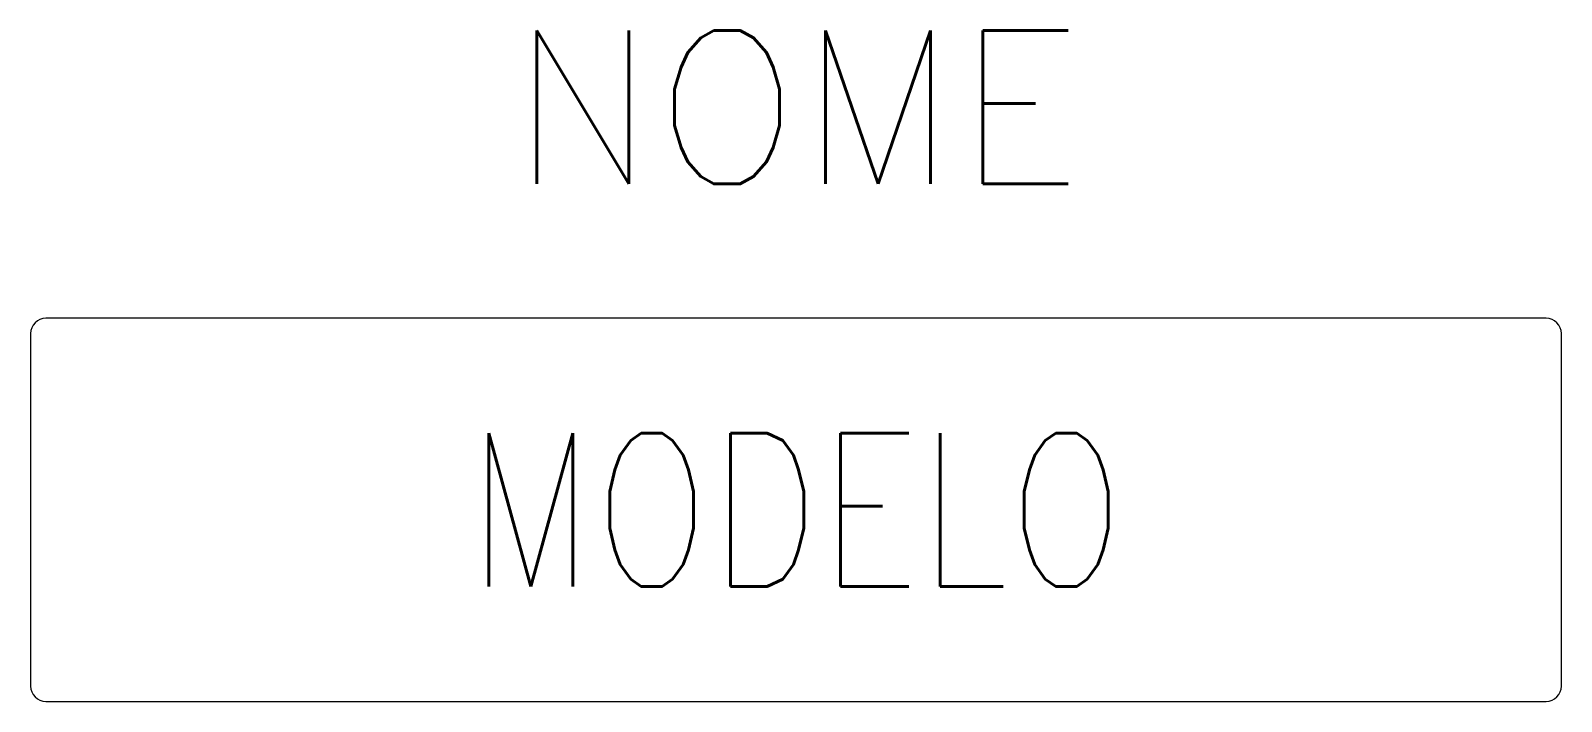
# Model space of a CAD drawing. Header units: millimetres. Extents: x 181.2 to 201.2, y 189 to 197.8.
import ezdxf
from ezdxf.enums import TextEntityAlignment as Align

# ---------------------------------------------------------------- set-up
doc = ezdxf.new("R2010")
doc.units = ezdxf.units.MM
doc.header["$MEASUREMENT"] = 0
doc.layers.get('0').update_dxf_attribs({"linetype": 'CONTINUOUS'})
doc.styles.add('ROMANS', font='romans')

msp = doc.modelspace()

# ---------------------------------------------------------------- linework, layer by layer
for p, q in [((201.05, 194), (181.45, 194)), ((181.25, 193.8), (181.25, 189.2)), ((201.25, 189.2), (201.25, 193.8)), ((181.45, 189), (201.05, 189))]:
    msp.add_line(p, q)
for centre, start, end in [((181.45, 193.8), 90, 180), ((201.05, 193.8), 0, 90), ((181.45, 189.2), 180, 270), ((201.05, 189.2), 270, 0)]:
    msp.add_arc(centre, 0.2, start, end)

# ---------------------------------------------------------------- texts
at = {"color": 7, "lineweight": -3, "style": 'ROMANS'}
msp.add_attdef('NOME', text='', height=2, dxfattribs=at).set_placement((191.25, 196.755), align=Align.MIDDLE_CENTER)
at = {"color": 7, "lineweight": -3, "style": 'ROMANS', "width": 0.8}
msp.add_attdef('MODELO', text='', height=2, dxfattribs=at).set_placement((191.25, 191.5), align=Align.MIDDLE_CENTER)

doc.saveas('drawing.dxf')
